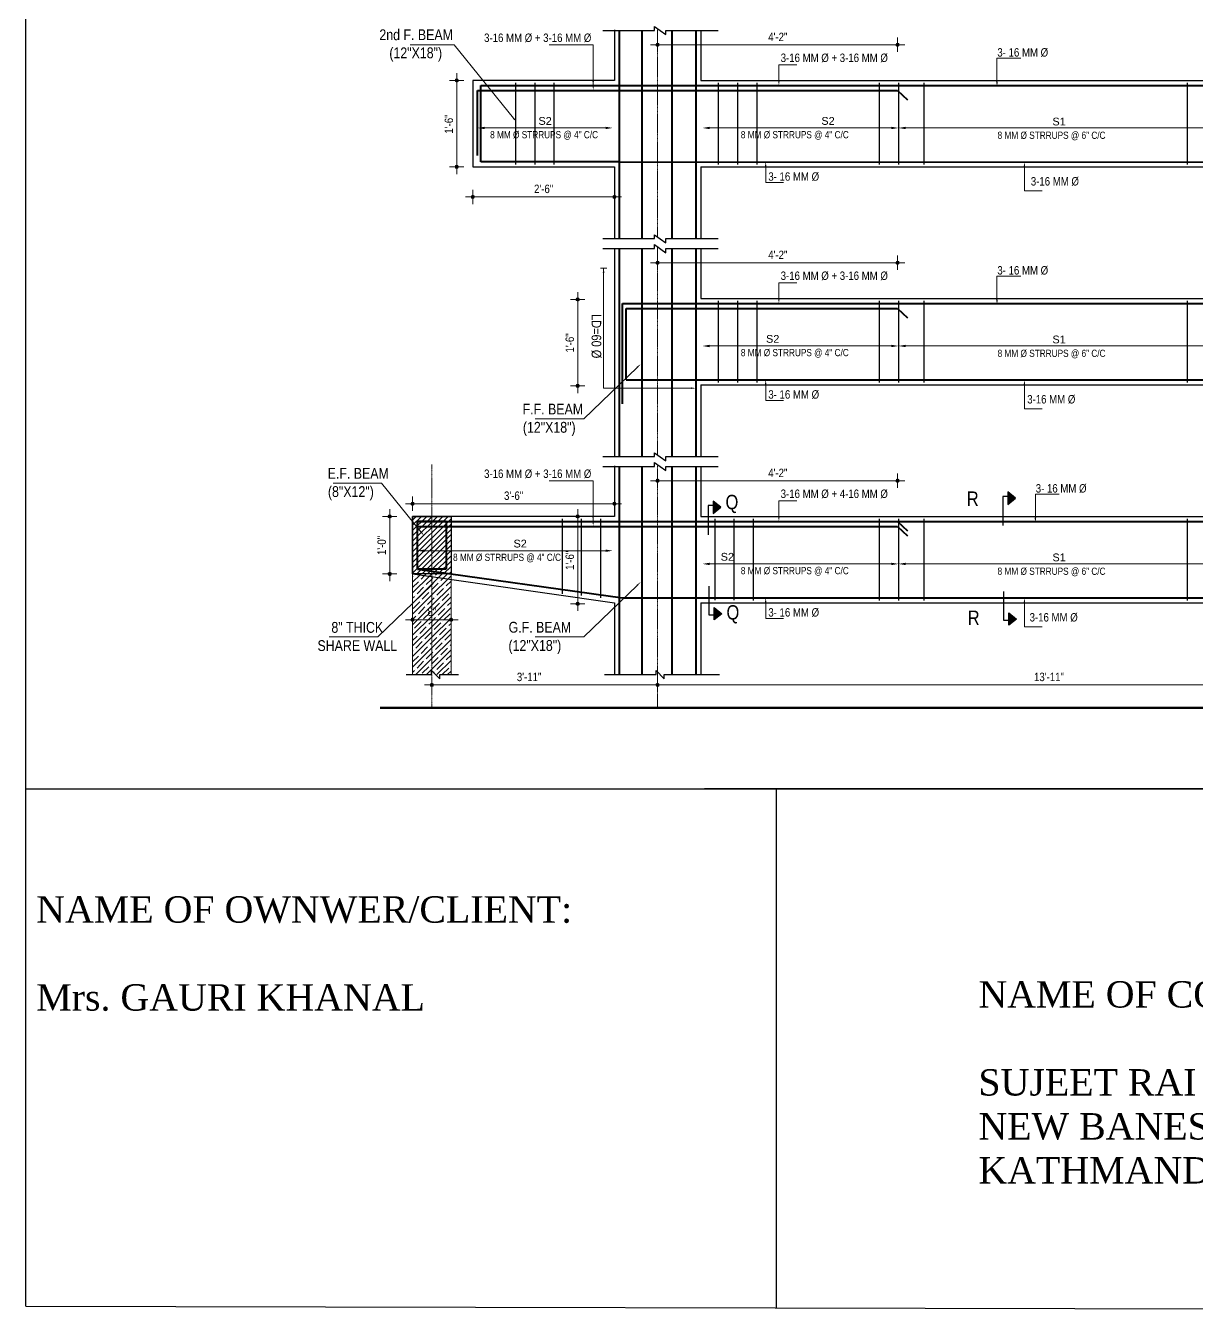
# Model space of a CAD drawing. Header units: inches. Extents: x 57837 to 133168, y 6972 to 27776.
# Drawn here: x 65792 to 66768, y 7842 to 8916 of the extents above; entities that cross this region are included whole.
import ezdxf

# ---------------------------------------------------------------- set-up
doc = ezdxf.new("R2010")
doc.units = ezdxf.units.IN
doc.header["$MEASUREMENT"] = 0
doc.linetypes.add('CENTER', pattern=[2, 1.25, -0.25, 0.25, -0.25])
doc.linetypes.add('CENTER2', pattern=[1.125, 0.75, -0.125, 0.125, -0.125])
for name, color, linetype, lineweight in [('CENTER', 9, 'CENTER', 5), ('DIM', 2, 'Continuous', 13), ('HACTH', 153, 'Continuous', 5), ('ROD', 1, 'Continuous', 40), ('STIRRUPS', 4, 'Continuous', 30)]:
    doc.layers.add(name, color=color, linetype=linetype, lineweight=lineweight)
for name, color, linetype in [('elevation', 3, 'Continuous'), ('text', 255, 'Continuous'), ('walls', 32, 'Continuous')]:
    doc.layers.add(name, color=color, linetype=linetype)
doc.styles.add('Arial', font='arial.ttf', dxfattribs={"height": 6.5})
doc.styles.get("Standard").update_dxf_attribs({"font": 'ARIALN.TTF', "height": 7})

msp = doc.modelspace()

# ---------------------------------------------------------------- hatches: boundary and pattern name
at = {"lineweight": 13}
h = msp.add_hatch(color=256, dxfattribs=at)
edge = h.paths.add_edge_path()
edge.add_arc((66318.7, 8900.1), 1.42, 0, 360)
h = msp.add_hatch(color=256, dxfattribs=at)
edge = h.paths.add_edge_path()
edge.add_arc((66518.7, 8900.1), 1.42, 0, 360)
h = msp.add_hatch(color=256, dxfattribs=at)
edge = h.paths.add_edge_path()
edge.add_arc((66151.3, 8870.3), 1.42, 0, 360)
h = msp.add_hatch(color=256, dxfattribs=at)
edge = h.paths.add_edge_path()
edge.add_arc((66151.3, 8798.3), 1.42, 0, 360)
h = msp.add_hatch(color=256, dxfattribs=at)
edge = h.paths.add_edge_path()
edge.add_arc((66164.6, 8773.2), 1.42, 0, 360)
h = msp.add_hatch(color=256, dxfattribs=at)
edge = h.paths.add_edge_path()
edge.add_arc((66282.7, 8773.2), 1.42, 0, 360)
h = msp.add_hatch(color=256, dxfattribs=at)
edge = h.paths.add_edge_path()
edge.add_arc((66318.7, 8718.3), 1.42, 0, 360)
h = msp.add_hatch(color=256, dxfattribs=at)
edge = h.paths.add_edge_path()
edge.add_arc((66518.7, 8718.3), 1.42, 0, 360)
h = msp.add_hatch(color=256, dxfattribs=at)
edge = h.paths.add_edge_path()
edge.add_arc((66252.1, 8687.7), 1.42, 0, 360)
h = msp.add_hatch(color=256, dxfattribs=at)
edge = h.paths.add_edge_path()
edge.add_arc((66252.1, 8615.7), 1.42, 0, 360)
h = msp.add_hatch(color=256, dxfattribs=at)
edge = h.paths.add_edge_path()
edge.add_arc((66318.7, 8536.6), 1.42, 0, 360)
h = msp.add_hatch(color=256, dxfattribs=at)
edge = h.paths.add_edge_path()
edge.add_arc((66518.7, 8536.6), 1.42, 0, 360)
h = msp.add_hatch(color=256, dxfattribs=at)
edge = h.paths.add_edge_path()
edge.add_arc((66114.5, 8517.4), 1.42, 0, 360)
h = msp.add_hatch(color=256, dxfattribs=at)
edge = h.paths.add_edge_path()
edge.add_arc((66282.7, 8517.4), 1.42, 0, 360)
h = msp.add_hatch(color=256, dxfattribs=at)
edge = h.paths.add_edge_path()
edge.add_arc((66095.4, 8506.8), 1.42, 0, 360)
h = msp.add_hatch(color=256, dxfattribs=at)
edge = h.paths.add_edge_path()
edge.add_arc((66252.1, 8506.8), 1.42, 0, 360)
h = msp.add_hatch(color=256, dxfattribs=at)
edge = h.paths.add_edge_path()
edge.add_arc((66095.4, 8458.8), 1.42, 0, 360)
h = msp.add_hatch(color=256, dxfattribs=at)
edge = h.paths.add_edge_path()
edge.add_arc((66252.1, 8434), 1.42, 0, 360)
h = msp.add_hatch(color=256, dxfattribs=at)
edge = h.paths.add_edge_path()
edge.add_arc((66114.5, 8420.7), 1.42, 0, 360)
h = msp.add_hatch(color=256, dxfattribs=at)
edge = h.paths.add_edge_path()
edge.add_arc((66146.5, 8420.7), 1.42, 0, 360)
h = msp.add_hatch(color=256, dxfattribs=at)
edge = h.paths.add_edge_path()
edge.add_arc((66130.5, 8366.3), 1.42, 0, 360)
h = msp.add_hatch(color=256, dxfattribs=at)
edge = h.paths.add_edge_path()
edge.add_arc((66318.7, 8366.3), 1.42, 0, 360)
h = msp.add_hatch(color=256, dxfattribs=at)
edge = h.paths.add_edge_path()
edge.add_arc((66318.7, 8366.3), 1.42, 0, 360)
at = {"layer": 'text'}
for points in [[(66617, 8522), (66610.7, 8527.2), (66610.7, 8516.8)], [(66371.4, 8514.4), (66365.1, 8519.6), (66365.1, 8509.2)], [(66372.2, 8425.7), (66365.9, 8420.5), (66365.9, 8431)], [(66617.8, 8421.2), (66611.5, 8416), (66611.5, 8426.5)]]:
    msp.add_hatch(color=256, dxfattribs=at).paths.add_polyline_path(points)

# ---------------------------------------------------------------- linework, layer by layer
at = {"color": 1}
msp.add_line((65792, 7848.4), (65792, 9963.2), dxfattribs=at)
for p, q in [((66282.7, 8912.4), (66282.7, 8870.3)), ((66282.7, 8912.4), (66282.7, 8870.3)), ((66282.7, 8912), (66282.7, 8870.3)), ((66354.7, 8912), (66354.7, 8870.3)), ((66282.7, 8870.3), (66164.6, 8870.3)), ((66164.6, 8870.3), (66164.6, 8798.3)), ((66354.7, 8870.3), (66402.6, 8870.3)), ((66402.6, 8870.3), (66950.7, 8870.3)), ((66164.6, 8798.3), (66282.7, 8798.3)), ((66282.7, 8798.3), (66282.7, 8738.4)), ((66354.7, 8798.3), (66950.7, 8798.3)), ((66354.7, 8798.3), (66354.7, 8738.4)), ((66282.7, 8730.3), (66282.7, 8556.7)), ((66354.7, 8730.3), (66354.7, 8688.5)), ((66354.7, 8688.5), (66402.6, 8688.5)), ((66402.6, 8688.5), (66950.7, 8688.5)), ((66354.7, 8616.5), (66950.7, 8616.5)), ((66354.7, 8616.5), (66354.7, 8556.7)), ((66282.7, 8548.9), (66282.7, 8506.8)), ((66282.7, 8548.9), (66282.7, 8506.8)), ((66282.7, 8548.5), (66282.7, 8506.8)), ((66354.7, 8548.5), (66354.7, 8506.8)), ((66114.5, 8506.8), (66146.5, 8506.8)), ((66114.5, 8458.8), (66114.5, 8506.8)), ((66114.5, 8503.8), (66117.5, 8506.8)), ((66114.5, 8499.4), (66121.9, 8506.8)), ((66114.5, 8495), (66126.3, 8506.8)), ((66114.5, 8490.5), (66130.8, 8506.8)), ((66114.5, 8486.1), (66135.2, 8506.8)), ((66114.5, 8481.7), (66139.6, 8506.8)), ((66114.5, 8477.3), (66144, 8506.8)), ((66282.7, 8506.8), (66114.5, 8506.8)), ((66114.5, 8506.8), (66114.5, 8458.8)), ((66114.5, 8472.9), (66146.5, 8504.9)), ((66146.5, 8506.8), (66146.5, 8458.8)), ((66354.7, 8506.8), (66402.6, 8506.8)), ((66402.6, 8506.8), (66950.7, 8506.8)), ((66114.5, 8468.4), (66146.5, 8500.4)), ((66114.5, 8464), (66146.5, 8496)), ((66114.5, 8459.6), (66146.5, 8491.6)), ((66118.1, 8458.8), (66146.5, 8487.2)), ((66122.5, 8458.8), (66146.5, 8482.8)), ((66126.9, 8458.8), (66146.5, 8478.3)), ((66131.4, 8458.8), (66146.5, 8473.9)), ((66135.8, 8458.8), (66146.5, 8469.5)), ((66140.2, 8458.8), (66146.5, 8465.1)), ((66144.6, 8458.8), (66146.5, 8460.7)), ((66114.5, 8458.8), (66282.7, 8434.8)), ((66146.5, 8458.8), (66114.5, 8458.8)), ((66114.5, 8435.2), (66114.5, 8435.2)), ((66114.5, 8435.2), (66114.5, 8434.8)), ((66114.5, 8435.2), (66114.5, 8435.2)), ((66114.5, 8435.2), (66114.5, 8434.8)), ((66282.7, 8434.8), (66282.7, 8374.9)), ((66354.7, 8434.8), (66950.7, 8434.8)), ((66354.7, 8434.8), (66354.7, 8374.9)), ((65792, 8279.6), (68482, 8279.6)), ((67001.7, 8279.6), (66357.7, 8279.6)), ((66417.6, 8279.6), (66417.6, 7847.1)), ((65792, 7848.4), (65792, 8258.5)), ((65792, 7848.4), (68482, 7842.4))]:
    msp.add_line(p, q)
at = {"lineweight": 13}
for p, q in [((66324.7, 8900.1), (66312.7, 8900.1)), ((66318.7, 8894.1), (66318.7, 8906.1)), ((66512.7, 8900.1), (66524.7, 8900.1)), ((66518.7, 8906.1), (66518.7, 8894.1)), ((66145.3, 8870.3), (66157.3, 8870.3)), ((66151.3, 8864.3), (66151.3, 8876.3)), ((66151.3, 8804.3), (66151.3, 8792.3)), ((66157.3, 8798.3), (66145.3, 8798.3)), ((66170.6, 8773.2), (66158.6, 8773.2)), ((66164.6, 8767.2), (66164.6, 8779.2)), ((66276.7, 8773.2), (66288.7, 8773.2)), ((66282.7, 8779.2), (66282.7, 8767.2)), ((66324.7, 8718.3), (66312.7, 8718.3)), ((66318.7, 8712.3), (66318.7, 8724.3)), ((66512.7, 8718.3), (66524.7, 8718.3)), ((66518.7, 8724.3), (66518.7, 8712.3)), ((66246.1, 8687.7), (66258.1, 8687.7)), ((66252.1, 8681.7), (66252.1, 8693.7)), ((66252.1, 8621.7), (66252.1, 8609.7)), ((66258.1, 8615.7), (66246.1, 8615.7)), ((66324.7, 8536.6), (66312.7, 8536.6)), ((66318.7, 8530.6), (66318.7, 8542.6)), ((66512.7, 8536.6), (66524.7, 8536.6)), ((66518.7, 8542.6), (66518.7, 8530.6)), ((66120.5, 8517.4), (66108.5, 8517.4)), ((66114.5, 8511.4), (66114.5, 8523.4)), ((66276.7, 8517.4), (66288.7, 8517.4)), ((66282.7, 8523.4), (66282.7, 8511.4)), ((66089.4, 8506.8), (66101.4, 8506.8)), ((66095.4, 8500.8), (66095.4, 8512.8)), ((66246.1, 8506.8), (66258.1, 8506.8)), ((66252.1, 8500.8), (66252.1, 8512.8)), ((66095.4, 8464.8), (66095.4, 8452.8)), ((66101.4, 8458.8), (66089.4, 8458.8)), ((66252.1, 8440), (66252.1, 8428)), ((66258.1, 8434), (66246.1, 8434)), ((66120.5, 8420.7), (66108.5, 8420.7)), ((66114.5, 8414.7), (66114.5, 8426.7)), ((66140.5, 8420.7), (66152.5, 8420.7)), ((66146.5, 8426.7), (66146.5, 8414.7)), ((66136.5, 8366.3), (66124.5, 8366.3)), ((66130.5, 8360.3), (66130.5, 8372.3)), ((66324.7, 8366.3), (66312.7, 8366.3)), ((66312.7, 8366.3), (66324.7, 8366.3)), ((66318.7, 8360.3), (66318.7, 8372.3)), ((66318.7, 8372.3), (66318.7, 8360.3))]:
    msp.add_line(p, q, dxfattribs=at)
at = {"color": 6, "lineweight": 53}
msp.add_line((66087.5, 8347.2), (68282.5, 8347.2), dxfattribs=at)
at = {"lineweight": 13}
for centre in [(66318.7, 8900.1), (66518.7, 8900.1), (66151.3, 8870.3), (66151.3, 8798.3), (66164.6, 8773.2), (66282.7, 8773.2), (66318.7, 8718.3), (66518.7, 8718.3), (66252.1, 8687.7), (66252.1, 8615.7), (66318.7, 8536.6), (66518.7, 8536.6), (66114.5, 8517.4), (66282.7, 8517.4), (66095.4, 8506.8), (66252.1, 8506.8), (66095.4, 8458.8), (66252.1, 8434), (66114.5, 8420.7), (66146.5, 8420.7), (66130.5, 8366.3), (66318.7, 8366.3), (66318.7, 8366.3)]:
    msp.add_circle(centre, 1.42, dxfattribs=at)
at = {"layer": 'CENTER', "linetype": 'CENTER2', "lineweight": 5}
for p, q in [((66318.7, 8913.4), (66318.7, 8739.8)), ((66318.7, 8731.6), (66318.7, 8558)), ((66130.5, 8550), (66130.5, 8347.3)), ((66318.7, 8549.9), (66318.7, 8347.2))]:
    msp.add_line(p, q, dxfattribs=at)
at = {"layer": 'DIM', "ltscale": 3}
for p, q in [((66149.1, 8900), (66112.4, 8900)), ((66198.6, 8838.8), (66149.1, 8900)), ((66265, 8900.1), (66228.4, 8900.1)), ((66265, 8900.1), (66228.4, 8900.1)), ((66265, 8866.3), (66265, 8900.1)), ((66265, 8870.1), (66265, 8900.1)), ((66408.8, 8798.3), (66408.8, 8785.3)), ((66408.8, 8785.3), (66423.7, 8785.3)), ((66271.2, 8713.9), (66276.4, 8713.9)), ((66273.7, 8613.7), (66273.7, 8713.9)), ((66273.7, 8709.9), (66273.7, 8700.9)), ((66346.7, 8613.7), (66273.7, 8613.7)), ((66408.8, 8616.5), (66408.8, 8603.5)), ((66408.8, 8603.5), (66423.7, 8603.5)), ((66265, 8536.6), (66228.3, 8536.6)), ((66265, 8536.6), (66228.3, 8536.6)), ((66265, 8502.8), (66265, 8536.6)), ((66265, 8506.6), (66265, 8536.6)), ((66408.8, 8434.8), (66408.8, 8421.8)), ((66408.8, 8421.8), (66423.7, 8421.8))]:
    msp.add_line(p, q, dxfattribs=at)
at = {"layer": 'DIM'}
for p, q in [((66322.7, 8900.1), (66514.7, 8900.1)), ((66151.3, 8866.3), (66151.3, 8802.3)), ((66278.7, 8773.2), (66168.6, 8773.2)), ((66322.7, 8718.3), (66514.7, 8718.3)), ((66252.1, 8683.7), (66252.1, 8619.7)), ((66322.7, 8536.6), (66514.7, 8536.6)), ((66118.5, 8517.4), (66278.7, 8517.4)), ((66095.4, 8502.8), (66095.4, 8462.8)), ((66252.1, 8502.8), (66252.1, 8438)), ((66118.5, 8420.7), (66142.5, 8420.7)), ((66134.5, 8366.3), (66314.7, 8366.3)), ((66982.7, 8366.3), (66322.7, 8366.3))]:
    msp.add_line(p, q, dxfattribs=at)
at = {"layer": 'DIM', "lineweight": 13}
for p, q in [((66601.6, 8869.2), (66601.6, 8888.9)), ((66601.6, 8888.9), (66621.5, 8888.9)), ((66601.6, 8687.4), (66601.6, 8707.1)), ((66601.6, 8707.1), (66621.5, 8707.1)), ((66301.7, 8631.1), (66257.1, 8588.1)), ((66257.1, 8588.1), (66216.6, 8588.1)), ((66088.7, 8534.6), (66048.2, 8534.6)), ((66121.4, 8494), (66088.7, 8534.6)), ((66633.6, 8505.7), (66633.6, 8525.4)), ((66633.6, 8525.4), (66653.5, 8525.4)), ((66130, 8449.3), (66085.4, 8406.3)), ((66301.7, 8449.3), (66257.1, 8406.4)), ((66085.4, 8406.3), (66044.9, 8406.3)), ((66257.1, 8406.4), (66216.6, 8406.4))]:
    msp.add_line(p, q, dxfattribs=at)
at = {"layer": 'DIM', "ltscale": 3, "extrusion": (0, 0, -1)}
for p, q in [((66419.8, 8870.4), (66419.8, 8883.4)), ((66419.8, 8883.4), (66434.7, 8883.4)), ((66624.5, 8798.3), (66624.5, 8778.3)), ((66624.5, 8778.3), (66639.3, 8778.3)), ((66419.8, 8688.6), (66419.8, 8701.6)), ((66419.8, 8701.6), (66434.7, 8701.6)), ((66624.5, 8616.5), (66624.5, 8596.5)), ((66624.5, 8596.5), (66639.3, 8596.5)), ((66419.8, 8506.9), (66419.8, 8519.9)), ((66419.8, 8519.9), (66434.7, 8519.9)), ((66624.5, 8434.8), (66624.5, 8414.8)), ((66624.5, 8414.8), (66639.3, 8414.8))]:
    msp.add_line(p, q, dxfattribs=at)
at = {"layer": 'DIM', "lineweight": 9}
for p, q in [((66275.3, 8830.7), (66174.6, 8830.7)), ((66362.1, 8830.7), (66513.5, 8830.7)), ((66525.5, 8830.7), (66780, 8830.7)), ((66362.1, 8648.9), (66513.5, 8648.9)), ((66525.5, 8648.9), (66780, 8648.9)), ((66275.3, 8478.2), (66124.5, 8478.2)), ((66362.1, 8467.2), (66513.5, 8467.2)), ((66525.5, 8467.2), (66780, 8467.2))]:
    msp.add_line(p, q, dxfattribs=at)
at = {"layer": 'DIM', "ltscale": 3}
for points in [[(66265.7, 8870.1), (66265, 8866.1), (66264.3, 8870.1)], [(66265.7, 8866.3), (66265, 8862.3), (66264.4, 8866.3)], [(66199.1, 8839.2), (66201.1, 8835.7), (66198.1, 8838.4)], [(66408.1, 8798.3), (66408.8, 8802.3), (66409.5, 8798.3)], [(66273, 8709.9), (66273.7, 8713.9), (66274.4, 8709.9)], [(66408.1, 8616.5), (66408.8, 8620.5), (66409.5, 8616.5)], [(66346.7, 8614.4), (66350.7, 8613.7), (66346.7, 8613.1)], [(66265.6, 8506.6), (66265, 8502.6), (66264.3, 8506.6)], [(66265.7, 8502.8), (66265, 8498.8), (66264.3, 8502.8)], [(66408.1, 8434.8), (66408.8, 8438.8), (66409.5, 8434.8)]]:
    msp.add_solid(points, dxfattribs=at)
at = {"layer": 'DIM', "ltscale": 3, "extrusion": (0, 0, -1)}
for points in [[(-66419.1, 8870.4), (-66419.8, 8866.4), (-66420.5, 8870.4)], [(-66625.1, 8798.3), (-66624.5, 8802.3), (-66623.8, 8798.3)], [(-66419.1, 8688.6), (-66419.8, 8684.6), (-66420.5, 8688.6)], [(-66625.1, 8616.5), (-66624.5, 8620.5), (-66623.8, 8616.5)], [(-66419.1, 8506.9), (-66419.8, 8502.9), (-66420.5, 8506.9)], [(-66625.1, 8434.8), (-66624.5, 8438.8), (-66623.8, 8434.8)]]:
    msp.add_solid(points, dxfattribs=at)
at = {"layer": 'DIM', "lineweight": 13}
for points in [[(66602.3, 8869.2), (66601.6, 8865.2), (66600.9, 8869.2)], [(66602.3, 8687.4), (66601.6, 8683.4), (66600.9, 8687.4)], [(66301.2, 8631.5), (66304.6, 8633.8), (66302.1, 8630.6)], [(66634.3, 8505.7), (66633.6, 8501.7), (66632.9, 8505.7)], [(66121.9, 8494.4), (66123.9, 8490.9), (66120.8, 8493.6)], [(66129.5, 8449.7), (66132.9, 8452), (66130.5, 8448.8)], [(66301.2, 8449.8), (66304.6, 8452.1), (66302.1, 8448.9)]]:
    msp.add_solid(points, dxfattribs=at)
at = {"layer": 'DIM'}
for points in [[(66174.6, 8831.7), (66174.6, 8829.7), (66168.6, 8830.7)], [(66275.3, 8831.7), (66275.3, 8829.7), (66281.3, 8830.7)], [(66362.1, 8831.7), (66362.1, 8829.7), (66356.1, 8830.7)], [(66513.5, 8831.7), (66513.5, 8829.7), (66519.5, 8830.7)], [(66525.5, 8831.7), (66525.5, 8829.7), (66519.5, 8830.7)], [(66362.1, 8649.9), (66362.1, 8647.9), (66356.1, 8648.9)], [(66513.5, 8649.9), (66513.5, 8647.9), (66519.5, 8648.9)], [(66525.5, 8649.9), (66525.5, 8647.9), (66519.5, 8648.9)], [(66124.5, 8479.2), (66124.5, 8477.2), (66118.5, 8478.2)], [(66275.3, 8479.2), (66275.3, 8477.2), (66281.3, 8478.2)], [(66362.1, 8468.2), (66362.1, 8466.2), (66356.1, 8467.2)], [(66513.5, 8468.2), (66513.5, 8466.2), (66519.5, 8467.2)], [(66525.5, 8468.2), (66525.5, 8466.2), (66519.5, 8467.2)]]:
    msp.add_solid(points, dxfattribs=at)
at = {"layer": 'elevation'}
for p, q in [((66282.7, 8912), (66282.7, 8870.3)), ((66282.7, 8548.9), (66282.7, 8507.2)), ((66282.7, 8548.5), (66282.7, 8506.8))]:
    msp.add_line(p, q, dxfattribs=at)
at = {"layer": 'HACTH'}
for p, q in [((66114.5, 8458.8), (66114.5, 8374.9)), ((66114.5, 8451.9), (66120.8, 8458.2)), ((66114.5, 8443), (66128.8, 8457.4)), ((66114.5, 8456.3), (66114.9, 8456.7)), ((66114.5, 8447.5), (66119.3, 8452.2)), ((66114.5, 8434.2), (66130.5, 8450.2)), ((66116, 8457.8), (66116, 8457.8)), ((66120.4, 8453.4), (66120.4, 8453.4)), ((66120.8, 8458.2), (66121.4, 8458.8)), ((66121.5, 8454.5), (66124.8, 8457.8)), ((66124.8, 8457.8), (66125.8, 8458.8)), ((66124.8, 8448.9), (66124.8, 8448.9)), ((66125.9, 8450), (66130.5, 8454.6)), ((66128.8, 8457.4), (66130.3, 8458.8)), ((66130.5, 8450.2), (66136.9, 8456.6)), ((66130.5, 8441.4), (66144.9, 8455.7)), ((66130.5, 8454.6), (66131.4, 8455.6)), ((66130.5, 8445.8), (66135.9, 8451.1)), ((66130.5, 8432.5), (66146.5, 8448.5)), ((66132.6, 8456.7), (66132.6, 8456.7)), ((66133.7, 8457.8), (66134.7, 8458.8)), ((66136.9, 8456.6), (66139.1, 8458.8)), ((66137, 8452.2), (66137, 8452.2)), ((66138.1, 8453.4), (66140.9, 8456.1)), ((66140.9, 8456.1), (66143.5, 8458.8)), ((66142.5, 8448.9), (66146.5, 8452.9)), ((66144.9, 8455.7), (66146.5, 8457.4)), ((66146.5, 8458.8), (66146.5, 8374.9)), ((66114.5, 8425.4), (66130.5, 8441.4)), ((66114.5, 8438.6), (66116, 8440.1)), ((66117.1, 8441.2), (66117.1, 8441.2)), ((66118.2, 8442.3), (66123.7, 8447.8)), ((66122.6, 8437.9), (66128.1, 8443.4)), ((66129.2, 8444.5), (66129.2, 8444.5)), ((66130.3, 8445.6), (66130.5, 8445.8)), ((66130.5, 8423.7), (66146.5, 8439.7)), ((66130.5, 8436.9), (66132.6, 8439)), ((66133.7, 8440.1), (66133.7, 8440.1)), ((66134.8, 8441.2), (66140.3, 8446.7)), ((66139.2, 8436.8), (66144.7, 8442.3)), ((66141.4, 8447.8), (66141.4, 8447.8)), ((66145.8, 8443.4), (66145.8, 8443.4)), ((66114.5, 8416.5), (66130.5, 8432.5)), ((66114.9, 8430.1), (66120.4, 8435.7)), ((66119.3, 8425.7), (66124.8, 8431.3)), ((66121.5, 8436.8), (66121.5, 8436.8)), ((66125.9, 8432.4), (66125.9, 8432.4)), ((66127, 8433.5), (66130.5, 8436.9)), ((66130.3, 8427.9), (66130.3, 8427.9)), ((66130.5, 8414.8), (66146.5, 8430.8)), ((66131.4, 8429), (66137, 8434.6)), ((66135.9, 8424.6), (66141.4, 8430.1)), ((66138.1, 8435.7), (66138.1, 8435.7)), ((66142.5, 8431.3), (66142.5, 8431.3)), ((66143.6, 8432.4), (66146.5, 8435.3)), ((66114.5, 8407.7), (66130.5, 8423.7)), ((66114.5, 8420.9), (66117.1, 8423.5)), ((66116, 8413.6), (66121.5, 8419.1)), ((66118.2, 8424.6), (66118.2, 8424.6)), ((66122.6, 8420.2), (66122.6, 8420.2)), ((66123.7, 8421.3), (66129.2, 8426.8)), ((66128.1, 8416.9), (66130.5, 8419.3)), ((66130.5, 8419.3), (66133.7, 8422.4)), ((66130.5, 8406), (66146.5, 8422)), ((66132.6, 8412.5), (66138.1, 8418)), ((66134.8, 8423.5), (66134.8, 8423.5)), ((66139.2, 8419.1), (66139.2, 8419.1)), ((66140.3, 8420.2), (66145.8, 8425.7)), ((66144.7, 8415.8), (66146.5, 8417.6)), ((66114.5, 8398.8), (66130.5, 8414.8)), ((66114.5, 8403.3), (66118.2, 8406.9)), ((66114.5, 8390), (66130.5, 8406)), ((66114.9, 8412.5), (66114.9, 8412.5)), ((66119.3, 8408.1), (66119.3, 8408.1)), ((66120.4, 8409.2), (66125.9, 8414.7)), ((66124.8, 8404.7), (66130.3, 8410.3)), ((66127, 8415.8), (66127, 8415.8)), ((66130.5, 8397.2), (66146.5, 8413.2)), ((66130.5, 8401.6), (66134.8, 8405.8)), ((66131.4, 8411.4), (66131.4, 8411.4)), ((66135.9, 8406.9), (66135.9, 8406.9)), ((66137, 8408.1), (66142.5, 8413.6)), ((66141.4, 8403.6), (66146.5, 8408.8)), ((66143.6, 8414.7), (66143.6, 8414.7)), ((66114.5, 8381.2), (66130.5, 8397.2)), ((66114.5, 8394.4), (66114.9, 8394.8)), ((66116, 8395.9), (66116, 8395.9)), ((66117.1, 8397), (66122.6, 8402.5)), ((66121.5, 8392.6), (66127, 8398.1)), ((66123.7, 8403.6), (66123.7, 8403.6)), ((66128.1, 8399.2), (66128.1, 8399.2)), ((66129.2, 8400.3), (66130.5, 8401.6)), ((66130.5, 8388.3), (66146.5, 8404.3)), ((66130.5, 8379.5), (66146.5, 8395.5)), ((66132.6, 8394.8), (66132.6, 8394.8)), ((66133.7, 8395.9), (66139.2, 8401.4)), ((66138.1, 8391.5), (66143.6, 8397)), ((66140.3, 8402.5), (66140.3, 8402.5)), ((66144.7, 8398.1), (66144.7, 8398.1)), ((66145.8, 8399.2), (66146.5, 8399.9)), ((66114.5, 8385.6), (66119.3, 8390.4)), ((66117.1, 8374.9), (66130.5, 8388.3)), ((66118.2, 8380.4), (66123.7, 8386)), ((66120.4, 8391.5), (66120.4, 8391.5)), ((66124.8, 8387.1), (66124.8, 8387.1)), ((66125.9, 8388.2), (66130.5, 8392.8)), ((66130.5, 8392.8), (66131.4, 8393.7)), ((66130.5, 8383.9), (66135.9, 8389.3)), ((66134.8, 8374.9), (66146.5, 8386.7)), ((66134.8, 8379.3), (66140.3, 8384.8)), ((66137, 8390.4), (66137, 8390.4)), ((66141.4, 8386), (66141.4, 8386)), ((66142.5, 8387.1), (66146.5, 8391.1)), ((66114.5, 8376.8), (66116, 8378.2)), ((66117.1, 8379.3), (66117.1, 8379.3)), ((66122.6, 8376), (66128.1, 8381.5)), ((66126, 8374.9), (66130.5, 8379.5)), ((66129.2, 8382.6), (66129.2, 8382.6)), ((66130.3, 8383.7), (66130.5, 8383.9)), ((66131.9, 8376.5), (66132.6, 8377.1)), ((66133.7, 8378.2), (66133.7, 8378.2)), ((66139.2, 8374.9), (66144.7, 8380.4)), ((66143.6, 8374.9), (66146.5, 8377.8)), ((66145.8, 8381.5), (66145.8, 8381.5))]:
    msp.add_line(p, q, dxfattribs=at)
at = {"layer": 'ROD'}
for p, q in [((66286.7, 8912), (66286.7, 8738.4)), ((66305.6, 8912.1), (66305.6, 8738.5)), ((66330.6, 8912.1), (66330.6, 8738.5)), ((66350.7, 8912), (66350.7, 8738.4)), ((66168.6, 8807.7), (66168.6, 8862)), ((66168.6, 8862), (66518.8, 8862)), ((66171.3, 8802.4), (66171.3, 8866.2)), ((66171.3, 8866.2), (66518.7, 8866.1)), ((66292.4, 8866.1), (66292.4, 8866.1)), ((66318.7, 8866.1), (66986.7, 8866.1)), ((66518.7, 8866.1), (66518.7, 8866.1)), ((66518.8, 8862), (66527.1, 8854.1)), ((66286.7, 8802.4), (66171.3, 8802.4)), ((66286.7, 8802.4), (66986.7, 8802.2)), ((66286.7, 8730.3), (66286.7, 8556.7)), ((66305.6, 8730.3), (66305.6, 8556.7)), ((66330.6, 8730.3), (66330.6, 8556.7)), ((66350.7, 8730.3), (66350.7, 8556.7)), ((66289.4, 8600.7), (66289.4, 8684.4)), ((66289.4, 8684.4), (66518.7, 8684.4)), ((66292.4, 8684.4), (66986.7, 8684.3)), ((66292.4, 8684.4), (66292.4, 8684.4)), ((66292.4, 8620.7), (66292.4, 8680.2)), ((66292.4, 8680.2), (66518.8, 8680.2)), ((66518.7, 8684.4), (66518.7, 8684.4)), ((66518.8, 8680.2), (66527.1, 8672.3)), ((66292.4, 8620.7), (66986.7, 8620.5)), ((66286.7, 8548.5), (66286.7, 8374.9)), ((66305.6, 8548.6), (66305.6, 8375)), ((66330.6, 8548.6), (66330.6, 8375)), ((66350.7, 8548.5), (66350.7, 8374.9)), ((66118.5, 8502.8), (66142.5, 8502.8)), ((66118.5, 8462.8), (66118.5, 8502.8)), ((66118.5, 8502.7), (66518.7, 8502.6)), ((66118.6, 8462.8), (66118.6, 8502.7)), ((66118.6, 8502.7), (66986.7, 8502.6)), ((66118.6, 8502.7), (66118.6, 8502.7)), ((66142.5, 8502.8), (66142.5, 8462.8)), ((66518.7, 8502.6), (66527, 8494.8)), ((66118.6, 8498.5), (66518.8, 8498.5)), ((66518.8, 8498.5), (66527.1, 8490.6)), ((66118.5, 8462.8), (66289.4, 8438.9)), ((66142.5, 8462.8), (66118.5, 8462.8)), ((66289.4, 8438.9), (66986.7, 8438.8))]:
    msp.add_line(p, q, dxfattribs=at)
at = {"layer": 'STIRRUPS'}
for p, q in [((66200.3, 8868.3), (66200.3, 8800.3)), ((66216.3, 8868.3), (66216.3, 8800.3)), ((66232.3, 8868.3), (66232.3, 8800.3)), ((66369.3, 8868.3), (66369.3, 8800.3)), ((66385.3, 8868.3), (66385.3, 8800.3)), ((66401.3, 8868.3), (66401.3, 8800.3)), ((66503.5, 8868.3), (66503.5, 8800.3)), ((66503.5, 8868.3), (66503.5, 8800.3)), ((66503.5, 8868.3), (66503.5, 8800.3)), ((66519.5, 8868.3), (66519.5, 8800.3)), ((66519.5, 8868.3), (66519.5, 8800.3)), ((66540.5, 8868.3), (66540.5, 8800.3)), ((66760.1, 8868.3), (66760.1, 8800.3)), ((66369.3, 8686.6), (66369.3, 8618.6)), ((66385.3, 8686.6), (66385.3, 8618.6)), ((66401.3, 8686.6), (66401.3, 8618.6)), ((66503.5, 8686.6), (66503.5, 8618.6)), ((66503.5, 8686.6), (66503.5, 8618.6)), ((66503.5, 8686.6), (66503.5, 8618.6)), ((66519.5, 8686.6), (66519.5, 8618.6)), ((66519.5, 8686.6), (66519.5, 8618.6)), ((66540.5, 8686.6), (66540.5, 8618.6)), ((66760.1, 8686.6), (66760.1, 8618.6)), ((66239.1, 8504.8), (66239.1, 8442.3)), ((66255.1, 8504.9), (66255.1, 8441)), ((66271.1, 8504.9), (66271.1, 8438.8)), ((66366.3, 8504.9), (66366.3, 8436.9)), ((66382.3, 8504.9), (66382.3, 8436.9)), ((66398.3, 8504.8), (66398.3, 8436.8)), ((66503.5, 8504.8), (66503.5, 8436.8)), ((66503.5, 8504.8), (66503.5, 8436.8)), ((66503.5, 8504.8), (66503.5, 8436.8)), ((66519.5, 8504.8), (66519.5, 8436.8)), ((66519.5, 8504.8), (66519.5, 8436.8)), ((66540.5, 8504.8), (66540.5, 8436.8)), ((66760.1, 8504.8), (66760.1, 8436.8))]:
    msp.add_line(p, q, dxfattribs=at)
at = {"layer": 'text'}
for p, q in [((66617, 8522), (66610.7, 8527.2)), ((66610.7, 8527.2), (66610.7, 8516.8)), ((66362.9, 8515.8), (66360.9, 8515.8)), ((66360.9, 8515.8), (66360.9, 8491.5)), ((66365.1, 8515.8), (66362.9, 8515.8)), ((66371.4, 8514.4), (66365.1, 8519.6)), ((66365.1, 8519.6), (66365.1, 8509.2)), ((66365.1, 8509.2), (66371.4, 8514.4)), ((66608.5, 8523.4), (66606.5, 8523.4)), ((66606.5, 8523.4), (66606.5, 8499.2)), ((66610.7, 8523.4), (66608.5, 8523.4)), ((66610.7, 8516.8), (66617, 8522)), ((66361.7, 8424.4), (66361.7, 8448.6)), ((66607.3, 8419.9), (66607.3, 8444.1)), ((66365.9, 8420.5), (66365.9, 8431)), ((66365.9, 8431), (66372.2, 8425.7)), ((66363.7, 8424.4), (66361.7, 8424.4)), ((66365.9, 8424.4), (66363.7, 8424.4)), ((66372.2, 8425.7), (66365.9, 8420.5)), ((66609.3, 8419.9), (66607.3, 8419.9)), ((66611.5, 8419.9), (66609.3, 8419.9)), ((66611.5, 8416), (66611.5, 8426.5)), ((66611.5, 8426.5), (66617.8, 8421.2)), ((66617.8, 8421.2), (66611.5, 8416))]:
    msp.add_line(p, q, dxfattribs=at)
at = {"layer": 'walls', "color": 6}
for p, q in [((66273, 8912), (66316.1, 8912)), ((66316.1, 8912), (66316.1, 8915.3)), ((66316.1, 8915.3), (66325.6, 8908.5)), ((66325.6, 8908.5), (66325.6, 8912)), ((66325.6, 8912), (66369.1, 8912)), ((66273, 8738.4), (66316.1, 8738.4)), ((66316.1, 8738.4), (66316.1, 8741.6)), ((66316.1, 8741.6), (66325.6, 8734.8)), ((66325.6, 8734.8), (66325.6, 8738.4)), ((66325.6, 8738.4), (66369.1, 8738.4)), ((66273, 8730.3), (66316.1, 8730.3)), ((66316.1, 8730.3), (66316.1, 8733.5)), ((66316.1, 8733.5), (66325.6, 8726.7)), ((66325.6, 8726.7), (66325.6, 8730.3)), ((66325.6, 8730.3), (66369.1, 8730.3)), ((66273, 8556.7), (66316.1, 8556.7)), ((66316.1, 8556.7), (66316.1, 8559.9)), ((66316.1, 8559.9), (66325.6, 8553.1)), ((66325.6, 8553.1), (66325.6, 8556.7)), ((66325.6, 8556.7), (66369.1, 8556.7)), ((66273, 8548.5), (66316.1, 8548.5)), ((66316.1, 8548.5), (66316.1, 8551.8)), ((66316.1, 8551.8), (66325.6, 8545)), ((66325.6, 8545), (66325.6, 8548.5)), ((66325.6, 8548.5), (66369.1, 8548.5)), ((66109.2, 8374.9), (66130.2, 8374.9)), ((66130.2, 8374.9), (66130.2, 8378.2)), ((66130.2, 8378.2), (66137.1, 8371.4)), ((66137.1, 8371.4), (66137.1, 8374.9)), ((66137.1, 8374.9), (66152.7, 8374.9)), ((66274.4, 8374.9), (66317.4, 8374.9)), ((66317.4, 8374.9), (66317.4, 8378.2)), ((66317.4, 8378.2), (66324.3, 8371.4)), ((66324.3, 8371.4), (66324.3, 8374.9)), ((66324.3, 8374.9), (66370.4, 8374.9))]:
    msp.add_line(p, q, dxfattribs=at)

# ---------------------------------------------------------------- texts
at = {"char_height": 22, "attachment_point": 1}
for s, insert, width in [('{\\fTimes New Roman|b0|i0|c0|p18;NAME OF OWNWER/CLIENT:\\P\\PMrs. GAURI KHANAL}', (65800.8, 8190.1), 678.268), ('{\\fTimes New Roman|b0|i0|c0|p18;NAME OF CONSULTANT:\\P\\PSUJEET RAI AND ASSOCIATES\\PNEW BANESHWOR\\PKATHMANDU}', (66586.1, 8119.3), 733.029)]:
    msp.add_mtext(s, dxfattribs=dict(at, insert=insert, width=width))
at = {"layer": 'DIM'}
for s, p in [('4\'-2"', (66410.9, 8903.1)), ('2\'-6"', (66215.7, 8776.4)), ('4\'-2"', (66410.9, 8721.4)), ('4\'-2"', (66410.9, 8539.6)), ('3\'-6"', (66190.7, 8520.6)), ('8"', (66126.9, 8423.8)), ('3\'-11"', (66201.4, 8369.5)), ('13\'-11"', (66632.5, 8369.5))]:
    msp.add_text(s, height=7, dxfattribs=at).set_placement(p)
for s, p in [('1\'-6"', (66148.2, 8826)), ('1\'-6"', (66249, 8643.5)), ('1\'-0"', (66092.2, 8474.6)), ('1\'-6"', (66249, 8462.2))]:
    msp.add_text(s, height=7, rotation=90, dxfattribs=at).set_placement(p)
at = {"layer": 'DIM', "style": 'Arial'}
for s, p in [('S2', (66219.4, 8833.3)), ('S2', (66455.2, 8833.3)), ('S1', (66647.8, 8832.8)), ('S2', (66409.1, 8651.6)), ('S1', (66647.8, 8651.1)), ('S2', (66198.6, 8480.9)), ('S2', (66371.3, 8469.9)), ('S1', (66647.8, 8469.4))]:
    msp.add_text(s, height=6.5, dxfattribs=at).set_placement(p)
at = {"layer": 'text'}
for s, height, p in [('2nd F. BEAM', 9, (66086.8, 8903.9)), ('3-16 MM Ø + 3-16 MM Ø', 7, (66174.1, 8902.4)), ('(12"X18")', 9, (66095.1, 8888.8)), ('3-16 MM Ø + 3-16 MM Ø', 7, (66421.3, 8885.7)), ('3- 16 MM Ø', 7, (66601.9, 8890.2)), ('8 MM Ø STRRUPS @ 4" C/C', 6, (66179.1, 8822.1)), ('8 MM Ø STRRUPS @ 4" C/C', 6, (66388.1, 8822.1)), ('8 MM Ø STRRUPS @ 6" C/C', 6, (66602.1, 8821.6)), ('3- 16 MM Ø', 7, (66411, 8786.7)), ('3-16 MM Ø', 7, (66629.8, 8782.7)), ('3-16 MM Ø + 3-16 MM Ø', 7, (66421.3, 8704)), ('3- 16 MM Ø', 7, (66601.9, 8708.5)), ('8 MM Ø STRRUPS @ 4" C/C', 6, (66388.1, 8640.4)), ('8 MM Ø STRRUPS @ 6" C/C', 6, (66602.1, 8639.8)), ('3- 16 MM Ø', 7, (66411, 8605)), ('F.F. BEAM', 9, (66206.2, 8591.8)), ('3-16 MM Ø', 7, (66626.8, 8601)), ('(12"X18")', 9, (66206.4, 8576.6)), ('E.F. BEAM', 9, (66043.7, 8538.2)), ('3-16 MM Ø + 3-16 MM Ø', 7, (66174.1, 8538.9)), ('(8"X12")', 9, (66043.9, 8523)), ('Q', 12, (66375.3, 8512.8)), ('3-16 MM Ø + 4-16 MM Ø', 7, (66421.3, 8522.2)), ('R', 12, (66576.4, 8515.6)), ('3- 16 MM Ø', 7, (66633.9, 8526.7)), ('8 MM Ø STRRUPS @ 4" C/C', 6, (66148.2, 8469.7)), ('8 MM Ø STRRUPS @ 4" C/C', 6, (66388.1, 8458.6)), ('8 MM Ø STRRUPS @ 6" C/C', 6, (66602.1, 8458.1)), ('Q', 12, (66376.1, 8420.8)), ('3- 16 MM Ø', 7, (66411, 8423.3)), ('R', 12, (66577.2, 8416.3)), ('8" THICK', 9, (66046.8, 8409.8)), ('G.F. BEAM', 9, (66194.5, 8409.9)), ('3-16 MM Ø', 7, (66628.8, 8419.2)), ('SHARE WALL', 9, (66035.2, 8394.6)), ('(12"X18")', 9, (66194.4, 8394.7))]:
    msp.add_text(s, height=height, dxfattribs=at).set_placement(p)
msp.add_text('LD=60 Ø', height=8, rotation=270, dxfattribs=at).set_placement((66263.7, 8675.5))

doc.saveas('drawing.dxf')
